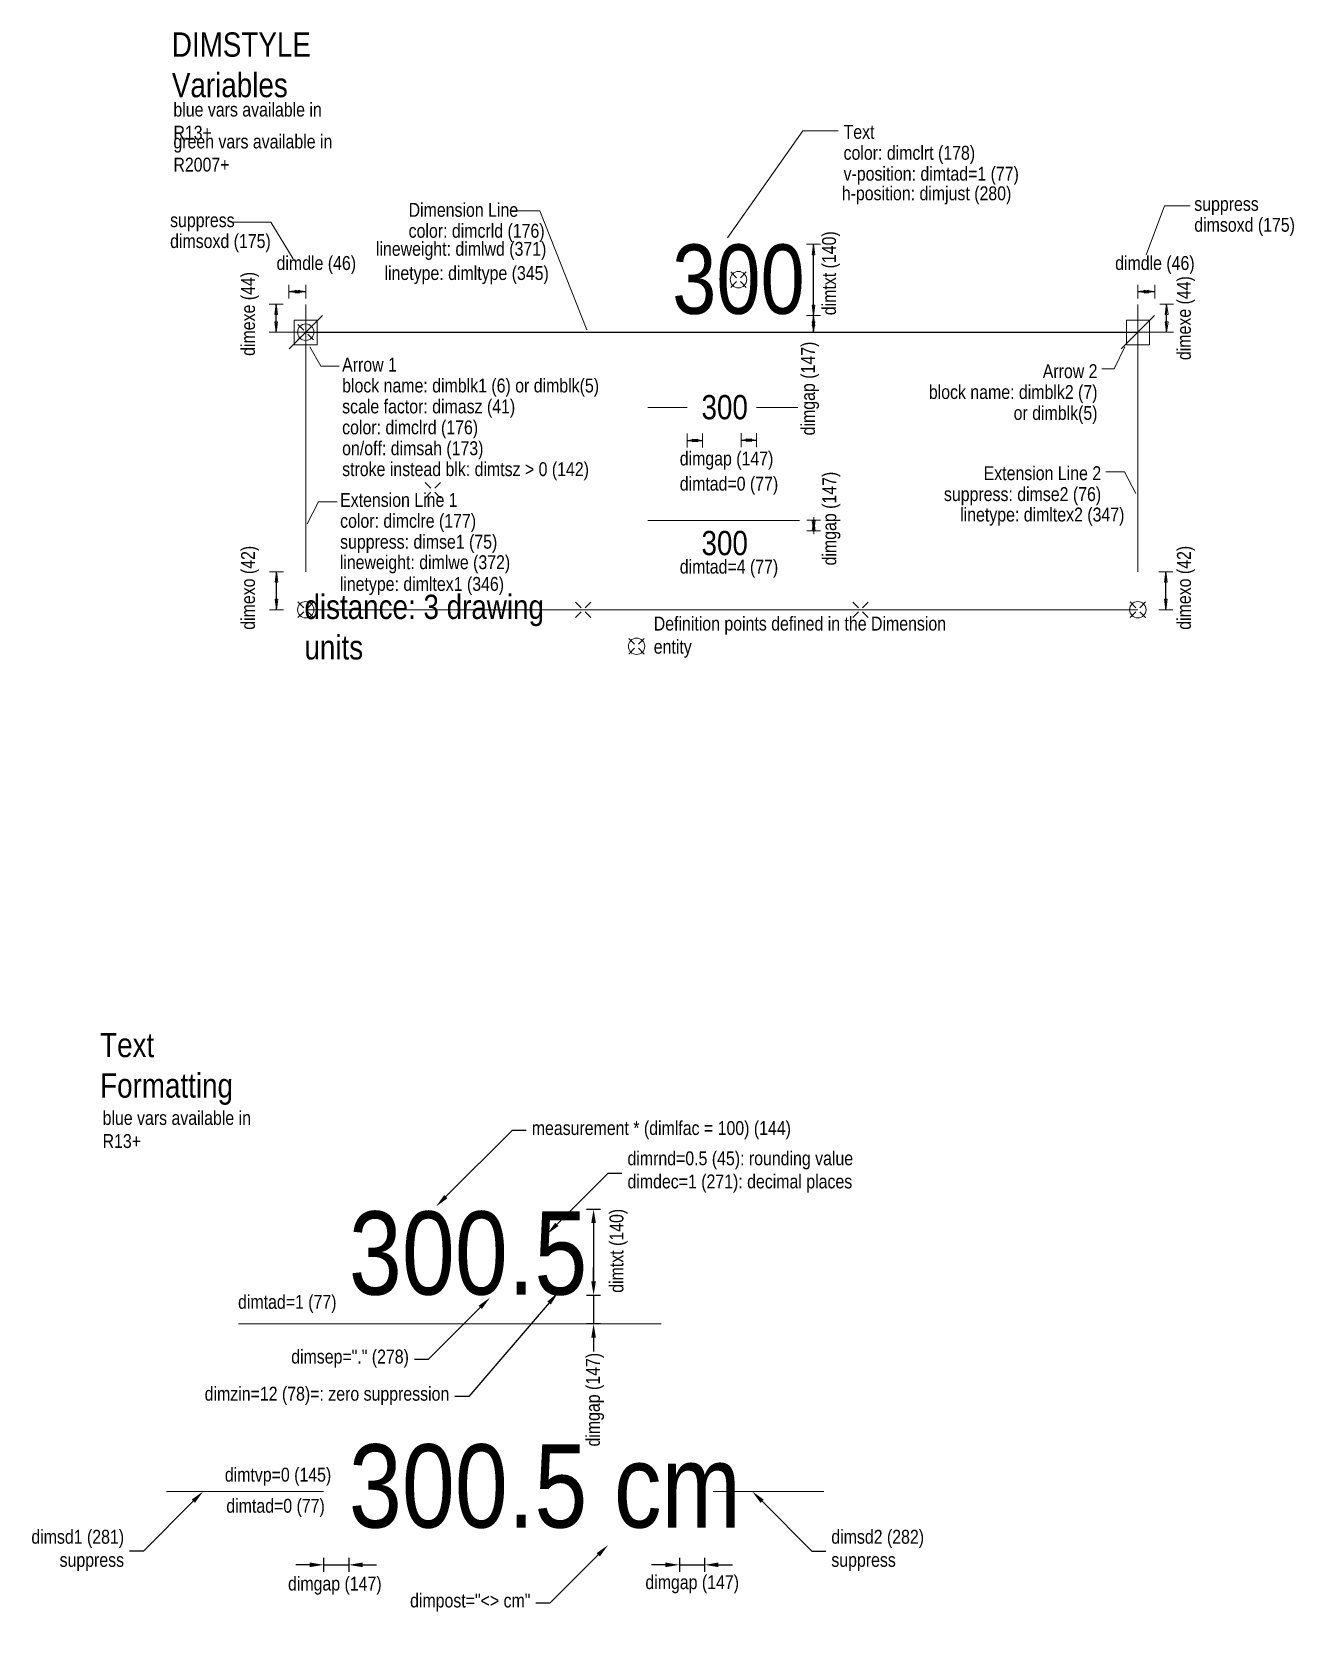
# Model space of a CAD drawing. Header units: metres. Extents: x -2574 to 4, y -3316 to 2.
# Drawn here: x -0.99 to 3.56, y -3.69 to 2.08 of the extents above; entities that cross this region are included whole.
import ezdxf
from ezdxf import colors
from ezdxf.entities.mleader import LeaderData, LeaderLine
from ezdxf.math import Vec2, Vec3

# ---------------------------------------------------------------- set-up
doc = ezdxf.new("R2010")
doc.units = ezdxf.units.M
doc.header["$PDMODE"] = 65
doc.linetypes.add('AUSGEZOGEN', pattern=[0])
doc.layers.add('DimStyle variables R12', color=7, linetype='AUSGEZOGEN')
doc.styles.add('Open Sans Condensed Light', font='OpenSansCondensed-Light.ttf')
doc.dimstyles.new('DIMSTYLE_2', dxfattribs={"dimtxt": 0.125, "dimasz": 0.05, "dimexe": 0, "dimexo": 1e-06, "dimgap": 0.0625, "dimtad": 2, "dimdec": 0, "dimlfac": 100, "dimrnd": 0.5, "dimzin": 12, "dimdsep": 46, "dimtxsty": 'Open Sans Condensed Light', "dimblk1": 'ALL_ML_PFEIL', "dimblk2": 'ALL_ML_PFEIL', "dimsah": 1, "dimcen": 0, "dimse1": 1, "dimse2": 1, "dimclrd": 7, "dimclre": 7, "dimclrt": 7, "dimadec": 0, "dimazin": 0, "dimtfac": 1, "dimtdec": 0, "dimtix": 1, "dimtmove": 2, "dimatfit": 3, "dimfxl": 0, "dimtvp": 1.2, "dimtzin": 0, "dimlwd": 0, "dimlwe": 13, "dimarcsym": 0})
doc.dimstyles.new('DIMSTYLE_3', dxfattribs={"dimtxt": 0.125, "dimasz": 0.05, "dimexe": 0, "dimexo": 1e-06, "dimgap": 0.0625, "dimtad": 2, "dimdec": 0, "dimlfac": 100, "dimrnd": 0.5, "dimzin": 12, "dimdsep": 46, "dimtxsty": 'Open Sans Condensed Light', "dimblk1": 'ALL_ML_PFEIL', "dimblk2": 'ALL_ML_PFEIL', "dimsah": 1, "dimcen": 0, "dimse1": 1, "dimse2": 1, "dimclrd": 7, "dimclre": 7, "dimclrt": 7, "dimadec": 0, "dimazin": 0, "dimtfac": 1, "dimtdec": 0, "dimtix": 1, "dimtmove": 2, "dimatfit": 3, "dimfxl": 0, "dimtvp": 1.2, "dimtzin": 0, "dimlwd": 0, "dimlwe": 13, "dimarcsym": 0})
doc.dimstyles.new('DIMSTYLE_4', dxfattribs={"dimtxt": 0.125, "dimasz": 0.05, "dimexe": 0, "dimexo": 1e-06, "dimgap": 0.0625, "dimtad": 2, "dimdec": 1, "dimlfac": 100, "dimrnd": 0.5, "dimzin": 12, "dimdsep": 46, "dimtxsty": 'Open Sans Condensed Light', "dimblk1": 'ALL_ML_PFEIL', "dimblk2": 'ALL_ML_PFEIL', "dimsah": 1, "dimcen": 0, "dimse1": 1, "dimse2": 1, "dimclrd": 7, "dimclre": 7, "dimclrt": 7, "dimadec": 0, "dimazin": 0, "dimtfac": 1, "dimtdec": 0, "dimtix": 1, "dimtmove": 2, "dimatfit": 3, "dimfxl": 0, "dimtvp": 1.2, "dimtzin": 0, "dimlwd": 0, "dimlwe": 13, "dimarcsym": 0})
doc.dimstyles.new('DIMSTYLE_5', dxfattribs={"dimtxt": 0.125, "dimasz": 0.05, "dimexe": 0, "dimexo": 1e-06, "dimgap": 0.0625, "dimtad": 2, "dimdec": 1, "dimlfac": 100, "dimrnd": 0.5, "dimzin": 12, "dimdsep": 46, "dimtxsty": 'Open Sans Condensed Light', "dimblk1": 'ALL_ML_PFEIL', "dimblk2": 'ALL_ML_PFEIL', "dimsah": 1, "dimcen": 0, "dimse1": 1, "dimse2": 1, "dimclrd": 7, "dimclre": 7, "dimclrt": 7, "dimadec": 0, "dimazin": 0, "dimtfac": 1, "dimtdec": 0, "dimtix": 1, "dimtmove": 2, "dimatfit": 3, "dimfxl": 0, "dimtvp": 1.2, "dimtzin": 0, "dimlwd": 0, "dimlwe": 13, "dimarcsym": 0})
doc.dimstyles.new('DIMSTYLE_6', dxfattribs={"dimtxt": 0.25, "dimasz": 0.2, "dimexe": 0, "dimexo": 1e-06, "dimgap": 0.125, "dimtad": 2, "dimdec": 0, "dimlfac": 100, "dimrnd": 0.5, "dimzin": 12, "dimdsep": 46, "dimtxsty": 'Open Sans Condensed Light', "dimblk1": 'ALL_ML_STRICH', "dimblk2": 'ALL_ML_STRICH', "dimsah": 1, "dimcen": 0, "dimse1": 1, "dimse2": 1, "dimclrd": 7, "dimclre": 7, "dimclrt": 7, "dimadec": 0, "dimazin": 0, "dimtfac": 1, "dimtdec": 0, "dimtix": 1, "dimtmove": 2, "dimatfit": 3, "dimfxl": 0, "dimtzin": 0, "dimlwd": 0, "dimlwe": 13, "dimarcsym": 0})
doc.dimstyles.new('ezdxf', dxfattribs={"dimtxt": 0.05, "dimasz": 0.05, "dimexe": 0.025, "dimexo": 0.0625, "dimgap": 0.03, "dimtad": 1, "dimtoh": 1, "dimdec": 4, "dimzin": 0, "dimdsep": 46, "dimtxsty": 'Open Sans Condensed Light', "dimcen": 0.09, "dimadec": 0, "dimazin": 0, "dimtfac": 1, "dimtdec": 4, "dimtmove": 2, "dimatfit": 3, "dimfxl": 0.025, "dimfxlon": 1, "dimtolj": 1, "dimtzin": 0, "dimarcsym": 0})

# ---------------------------------------------------------------- blocks, each defined once
blk = doc.blocks.new('ALL_ML_PFEIL')
at = {"color": 0, "linetype": 'ByBlock', "lineweight": -2}
for p, q in [((-1, 0), (0, 0)), ((0, 0), (-0.75, 0.1)), ((-0.75, -0.1), (-0.75, 0.1)), ((0, 0), (-0.75, -0.1)), ((0, -0.5), (0, 0.5))]:
    blk.add_line(p, q, dxfattribs=at)
blk = doc.blocks.new('*D8')
at = {"layer": 'DEFPOINTS', "color": 7, "linetype": 'AUSGEZOGEN', "lineweight": 13, "transparency": 33554687}
for p in [(-0.0615, 1.1461), (-0.0615, 1.0107), (0, 1)]:
    blk.add_point(p, dxfattribs=at)
at = {"layer": 'DimStyle variables R12', "color": 7, "linetype": 'AUSGEZOGEN', "lineweight": -2, "transparency": 33554687}
blk.add_line((-0.0615, 1.1461), (0, 1.1461), dxfattribs=at)
at = {"layer": 'DimStyle variables R12', "color": 7, "linetype": 'AUSGEZOGEN', "lineweight": 13, "transparency": 33554687, "xscale": 0.05, "yscale": 0.05, "zscale": 0.05, "rotation": 180}
blk.add_blockref('ALL_ML_PFEIL', (-0.0615, 1.1461), dxfattribs=at)
at = {"layer": 'DimStyle variables R12', "color": 7, "linetype": 'AUSGEZOGEN', "lineweight": 13, "transparency": 33554687, "xscale": 0.05, "yscale": 0.05, "zscale": 0.05}
blk.add_blockref('ALL_ML_PFEIL', (0, 1.1461), dxfattribs=at)
blk = doc.blocks.new('*D9')
at = {"layer": 'DEFPOINTS', "color": 7, "linetype": 'AUSGEZOGEN', "lineweight": 13, "transparency": 33554687}
for p in [(3, 1.1461), (3, 1), (3.0613, 0.9718)]:
    blk.add_point(p, dxfattribs=at)
at = {"layer": 'DimStyle variables R12', "color": 7, "linetype": 'AUSGEZOGEN', "lineweight": -2, "transparency": 33554687}
blk.add_line((3, 1.1461), (3.0613, 1.1461), dxfattribs=at)
at = {"layer": 'DimStyle variables R12', "color": 7, "linetype": 'AUSGEZOGEN', "lineweight": 13, "transparency": 33554687, "xscale": 0.05, "yscale": 0.05, "zscale": 0.05, "rotation": 180}
blk.add_blockref('ALL_ML_PFEIL', (3, 1.1461), dxfattribs=at)
at = {"layer": 'DimStyle variables R12', "color": 7, "linetype": 'AUSGEZOGEN', "lineweight": 13, "transparency": 33554687, "xscale": 0.05, "yscale": 0.05, "zscale": 0.05}
blk.add_blockref('ALL_ML_PFEIL', (3.0613, 1.1461), dxfattribs=at)
blk = doc.blocks.new('*D10')
at = {"layer": 'DEFPOINTS', "color": 7, "linetype": 'AUSGEZOGEN', "lineweight": 13, "transparency": 33554687}
for p in [(0, 0.1364), (-0.1053, 0), (0, 0)]:
    blk.add_point(p, dxfattribs=at)
at = {"layer": 'DimStyle variables R12', "color": 7, "linetype": 'AUSGEZOGEN', "lineweight": -2, "transparency": 33554687}
blk.add_line((-0.1053, 0), (-0.1053, 0.1364), dxfattribs=at)
at = {"layer": 'DimStyle variables R12', "color": 7, "linetype": 'AUSGEZOGEN', "lineweight": 13, "transparency": 33554687, "xscale": 0.05, "yscale": 0.05, "zscale": 0.05}
for p, rotation in [((-0.1053, 0.1364), 90), ((-0.1053, 0), 270)]:
    blk.add_blockref('ALL_ML_PFEIL', p, dxfattribs=dict(at, rotation=rotation))
blk = doc.blocks.new('*D11')
at = {"layer": 'DEFPOINTS', "color": 7, "linetype": 'AUSGEZOGEN', "lineweight": 13, "transparency": 33554687}
for p in [(0.0038, 1.101), (-0.1069, 1), (0, 1)]:
    blk.add_point(p, dxfattribs=at)
at = {"layer": 'DimStyle variables R12', "color": 7, "linetype": 'AUSGEZOGEN', "lineweight": -2, "transparency": 33554687}
blk.add_line((-0.1069, 1), (-0.1069, 1.101), dxfattribs=at)
at = {"layer": 'DimStyle variables R12', "color": 7, "linetype": 'AUSGEZOGEN', "lineweight": 13, "transparency": 33554687, "xscale": 0.05, "yscale": 0.05, "zscale": 0.05}
for p, rotation in [((-0.1069, 1.101), 90), ((-0.1069, 1), 270)]:
    blk.add_blockref('ALL_ML_PFEIL', p, dxfattribs=dict(at, rotation=rotation))
blk = doc.blocks.new('*D12')
at = {"layer": 'DEFPOINTS', "color": 7, "linetype": 'AUSGEZOGEN', "lineweight": 13, "transparency": 33554687}
for p in [(1.3756, 0.7291), (1.4309, 0.7335), (1.3756, 0.6101)]:
    blk.add_point(p, dxfattribs=at)
at = {"layer": 'DimStyle variables R12', "color": 7, "linetype": 'AUSGEZOGEN', "lineweight": -2, "transparency": 33554687}
blk.add_line((1.3756, 0.6101), (1.4309, 0.6101), dxfattribs=at)
at = {"layer": 'DimStyle variables R12', "color": 7, "linetype": 'AUSGEZOGEN', "lineweight": 13, "transparency": 33554687, "xscale": 0.05, "yscale": 0.05, "zscale": 0.05, "rotation": 180}
blk.add_blockref('ALL_ML_PFEIL', (1.3756, 0.6101), dxfattribs=at)
at = {"layer": 'DimStyle variables R12', "color": 7, "linetype": 'AUSGEZOGEN', "lineweight": 13, "transparency": 33554687, "xscale": 0.05, "yscale": 0.05, "zscale": 0.05}
blk.add_blockref('ALL_ML_PFEIL', (1.4309, 0.6101), dxfattribs=at)
blk = doc.blocks.new('*D13')
at = {"layer": 'DEFPOINTS', "color": 7, "linetype": 'AUSGEZOGEN', "lineweight": 13, "transparency": 33554687}
for p in [(1.5699, 0.7282), (1.6257, 0.7291), (1.5699, 0.611)]:
    blk.add_point(p, dxfattribs=at)
at = {"layer": 'DimStyle variables R12', "color": 7, "linetype": 'AUSGEZOGEN', "lineweight": -2, "transparency": 33554687}
blk.add_line((1.5699, 0.611), (1.6257, 0.611), dxfattribs=at)
at = {"layer": 'DimStyle variables R12', "color": 7, "linetype": 'AUSGEZOGEN', "lineweight": 13, "transparency": 33554687, "xscale": 0.05, "yscale": 0.05, "zscale": 0.05, "rotation": 180}
blk.add_blockref('ALL_ML_PFEIL', (1.5699, 0.611), dxfattribs=at)
at = {"layer": 'DimStyle variables R12', "color": 7, "linetype": 'AUSGEZOGEN', "lineweight": 13, "transparency": 33554687, "xscale": 0.05, "yscale": 0.05, "zscale": 0.05}
blk.add_blockref('ALL_ML_PFEIL', (1.6257, 0.611), dxfattribs=at)
blk = doc.blocks.new('*D14')
at = {"layer": 'DEFPOINTS', "color": 7, "linetype": 'AUSGEZOGEN', "lineweight": 13, "transparency": 33554687}
for p in [(3.026, 0.1364), (3.026, 0), (3.1007, 0)]:
    blk.add_point(p, dxfattribs=at)
at = {"layer": 'DimStyle variables R12', "color": 7, "linetype": 'AUSGEZOGEN', "lineweight": -2, "transparency": 33554687}
blk.add_line((3.1007, 0), (3.1007, 0.1364), dxfattribs=at)
at = {"layer": 'DimStyle variables R12', "color": 7, "linetype": 'AUSGEZOGEN', "lineweight": 13, "transparency": 33554687, "xscale": 0.05, "yscale": 0.05, "zscale": 0.05}
for p, rotation in [((3.1007, 0.1364), 90), ((3.1007, 0), 270)]:
    blk.add_blockref('ALL_ML_PFEIL', p, dxfattribs=dict(at, rotation=rotation))
blk = doc.blocks.new('*D15')
at = {"layer": 'DEFPOINTS', "color": 7, "linetype": 'AUSGEZOGEN', "lineweight": 13, "transparency": 33554687}
for p in [(3.0268, 1.1011), (3.026, 1), (3.1039, 1)]:
    blk.add_point(p, dxfattribs=at)
at = {"layer": 'DimStyle variables R12', "color": 7, "linetype": 'AUSGEZOGEN', "lineweight": -2, "transparency": 33554687}
blk.add_line((3.1039, 1), (3.1039, 1.1011), dxfattribs=at)
at = {"layer": 'DimStyle variables R12', "color": 7, "linetype": 'AUSGEZOGEN', "lineweight": 13, "transparency": 33554687, "xscale": 0.05, "yscale": 0.05, "zscale": 0.05}
for p, rotation in [((3.1039, 1.1011), 90), ((3.1039, 1), 270)]:
    blk.add_blockref('ALL_ML_PFEIL', p, dxfattribs=dict(at, rotation=rotation))
blk = doc.blocks.new('ALL_ML_STRICH')
at = {"color": 0, "linetype": 'ByBlock', "lineweight": -2}
for p, q in [((-0.3, -0.3), (0.3, 0.3)), ((0, -0.5), (0, 0.5)), ((-1, 0), (0.5, 0))]:
    blk.add_line(p, q, dxfattribs=at)
blk = doc.blocks.new('*D19')
at = {"layer": 'DEFPOINTS', "color": 7, "linetype": 'AUSGEZOGEN', "lineweight": 13, "transparency": 33554687}
for p in [(0, 1), (0, 0), (3, 0)]:
    blk.add_point(p, dxfattribs=at)
at = {"layer": 'DimStyle variables R12', "color": 7, "linetype": 'AUSGEZOGEN', "lineweight": -2, "transparency": 33554687}
blk.add_line((0, 1), (3, 1), dxfattribs=at)
at = {"layer": 'DimStyle variables R12', "color": 7, "linetype": 'AUSGEZOGEN', "lineweight": 13, "transparency": 33554687, "xscale": 0.2, "yscale": 0.2, "zscale": 0.2, "rotation": 180}
blk.add_blockref('ALL_ML_STRICH', (0, 1), dxfattribs=at)
at = {"layer": 'DimStyle variables R12', "color": 7, "linetype": 'AUSGEZOGEN', "lineweight": 13, "transparency": 33554687, "xscale": 0.2, "yscale": 0.2, "zscale": 0.2}
blk.add_blockref('ALL_ML_STRICH', (3, 1), dxfattribs=at)
at = {"layer": 'DimStyle variables R12', "color": 7, "linetype": 'AUSGEZOGEN', "lineweight": 13, "transparency": 33554687, "insert": (1.5601, 1.1893), "char_height": 0.25, "width": 0.75, "attachment_point": 5, "style": 'Open Sans Condensed Light'}
blk.add_mtext('\\A1;{300}', dxfattribs=at)
blk = doc.blocks.new('*D21')
at = {"layer": 'DEFPOINTS', "color": 7, "linetype": 'AUSGEZOGEN', "lineweight": 13, "transparency": 33554687}
for p in [(1.7953, 1.0601), (1.8299, 1), (1.8304, 1)]:
    blk.add_point(p, dxfattribs=at)
at = {"layer": 'DimStyle variables R12', "color": 7, "linetype": 'AUSGEZOGEN', "lineweight": -2, "transparency": 33554687}
blk.add_line((1.8304, 1), (1.8304, 1.0601), dxfattribs=at)
at = {"layer": 'DimStyle variables R12', "color": 7, "linetype": 'AUSGEZOGEN', "lineweight": 13, "transparency": 33554687, "xscale": 0.05, "yscale": 0.05, "zscale": 0.05}
for p, rotation in [((1.8304, 1.0601), 90), ((1.8304, 1), 270)]:
    blk.add_blockref('ALL_ML_PFEIL', p, dxfattribs=dict(at, rotation=rotation))
blk = doc.blocks.new('*D22')
at = {"layer": 'DEFPOINTS', "color": 7, "linetype": 'AUSGEZOGEN', "lineweight": 13, "transparency": 33554687}
for p in [(1.7953, 1.3168), (1.7953, 1.0601), (1.8304, 1.0601)]:
    blk.add_point(p, dxfattribs=at)
at = {"layer": 'DimStyle variables R12', "color": 7, "linetype": 'AUSGEZOGEN', "lineweight": -2, "transparency": 33554687}
blk.add_line((1.8304, 1.0601), (1.8304, 1.3168), dxfattribs=at)
at = {"layer": 'DimStyle variables R12', "color": 7, "linetype": 'AUSGEZOGEN', "lineweight": 13, "transparency": 33554687, "xscale": 0.05, "yscale": 0.05, "zscale": 0.05}
for p, rotation in [((1.8304, 1.3168), 90), ((1.8304, 1.0601), 270)]:
    blk.add_blockref('ALL_ML_PFEIL', p, dxfattribs=dict(at, rotation=rotation))
blk = doc.blocks.new('*D23')
at = {"layer": 'DEFPOINTS', "color": 7, "linetype": 'AUSGEZOGEN', "lineweight": 13, "transparency": 33554687}
for p in [(1.7805, 0.3221), (1.7301, 0.2838), (1.8313, 0.2838)]:
    blk.add_point(p, dxfattribs=at)
at = {"layer": 'DimStyle variables R12', "color": 7, "linetype": 'AUSGEZOGEN', "lineweight": -2, "transparency": 33554687}
blk.add_line((1.8313, 0.2838), (1.8313, 0.3221), dxfattribs=at)
at = {"layer": 'DimStyle variables R12', "color": 7, "linetype": 'AUSGEZOGEN', "lineweight": 13, "transparency": 33554687, "xscale": 0.05, "yscale": 0.05, "zscale": 0.05}
for p, rotation in [((1.8313, 0.2838), 270), ((1.8313, 0.3221), 90)]:
    blk.add_blockref('ALL_ML_PFEIL', p, dxfattribs=dict(at, rotation=rotation))
blk = doc.blocks.new('*D33')
at = {"color": 0, "lineweight": -2}
for p, q in [((0.0142, -3.4415), (-0.0358, -3.4415)), ((0.0642, -3.4165), (0.0642, -3.4665)), ((0.0642, -3.4415), (0.1554, -3.4415)), ((0.1554, -3.4165), (0.1554, -3.4665)), ((0.2054, -3.4415), (0.2554, -3.4415))]:
    blk.add_line(p, q, dxfattribs=at)
at = {"color": 0}
for points in [[(0.0142, -3.4498), (0.0142, -3.4331), (0.0642, -3.4415)], [(0.2054, -3.4331), (0.2054, -3.4498), (0.1554, -3.4415)]]:
    blk.add_solid(points, dxfattribs=at)
at = {"layer": 'DEFPOINTS', "color": 0}
for p in [(0.0642, -3.177), (0.1554, -3.3115), (0.1554, -3.4415)]:
    blk.add_point(p, dxfattribs=at)
at = {"color": 0, "insert": (0.1048, -3.5165), "char_height": 0.05, "attachment_point": 5, "style": 'Open Sans Condensed Light'}
blk.add_mtext('\\A1;dimgap (147)', dxfattribs=at)
blk = doc.blocks.new('*D34')
at = {"color": 0, "lineweight": -2}
for p, q in [((1.297, -3.4415), (1.247, -3.4415)), ((1.347, -3.4165), (1.347, -3.4665)), ((1.347, -3.4415), (1.4381, -3.4415)), ((1.4381, -3.4165), (1.4381, -3.4665)), ((1.4881, -3.4415), (1.5381, -3.4415))]:
    blk.add_line(p, q, dxfattribs=at)
at = {"color": 0}
for points in [[(1.297, -3.4498), (1.297, -3.4331), (1.347, -3.4415)], [(1.4881, -3.4331), (1.4881, -3.4498), (1.4381, -3.4415)]]:
    blk.add_solid(points, dxfattribs=at)
at = {"layer": 'DEFPOINTS', "color": 0}
for p in [(1.347, -3.177), (1.4381, -3.3115), (1.4381, -3.4415)]:
    blk.add_point(p, dxfattribs=at)
at = {"color": 0, "insert": (1.3933, -3.5115), "char_height": 0.05, "attachment_point": 5, "style": 'Open Sans Condensed Light'}
blk.add_mtext('\\A1;dimgap (147)', dxfattribs=at)
blk = doc.blocks.new('*D39')
at = {"color": 0, "lineweight": -2}
for p, q in [((1.0128, -2.16), (1.0628, -2.16)), ((1.0378, -2.21), (1.0378, -2.42)), ((1.0128, -2.47), (1.0628, -2.47))]:
    blk.add_line(p, q, dxfattribs=at)
at = {"color": 0}
for points in [[(1.0462, -2.21), (1.0295, -2.21), (1.0378, -2.16)], [(1.0295, -2.42), (1.0462, -2.42), (1.0378, -2.47)]]:
    blk.add_solid(points, dxfattribs=at)
at = {"layer": 'DEFPOINTS', "color": 0}
for p in [(0.87, -2.16), (0.87, -2.47), (1.0378, -2.47)]:
    blk.add_point(p, dxfattribs=at)
at = {"color": 0, "insert": (1.1278, -2.31), "char_height": 0.05, "attachment_point": 5, "rotation": 90, "style": 'Open Sans Condensed Light'}
blk.add_mtext('\\A1;dimtxt (140)', dxfattribs=at)
blk = doc.blocks.new('*D40')
at = {"color": 0, "lineweight": -2}
for p, q in [((1.0378, -2.42), (1.0378, -2.37)), ((1.0128, -2.47), (1.0628, -2.47)), ((1.0378, -2.47), (1.0378, -2.573)), ((1.0628, -2.573), (1.0128, -2.573)), ((1.0378, -2.623), (1.0378, -2.673))]:
    blk.add_line(p, q, dxfattribs=at)
at = {"color": 0}
for points in [[(1.0295, -2.42), (1.0462, -2.42), (1.0378, -2.47)], [(1.0462, -2.623), (1.0295, -2.623), (1.0378, -2.573)]]:
    blk.add_solid(points, dxfattribs=at)
at = {"layer": 'DEFPOINTS', "color": 0}
for p in [(0.87, -2.47), (1.0378, -2.573), (1.2814, -2.573)]:
    blk.add_point(p, dxfattribs=at)
at = {"color": 0, "insert": (1.0429, -2.8465), "char_height": 0.05, "attachment_point": 5, "rotation": 90, "style": 'Open Sans Condensed Light'}
blk.add_mtext('\\A1;dimgap (147)', dxfattribs=at)
blk = doc.blocks.new('MarkBlue_')
at = {"layer": 'DimStyle variables R12', "color": 5, "linetype": 'AUSGEZOGEN', "lineweight": 13, "transparency": 33554687}
for p, q in [((-0.0071, 1.0071), (-0.028, 1.028)), ((-0.0071, 0.9929), (-0.028, 0.972)), ((0.0071, 1.0071), (0.028, 1.028)), ((0.0071, 0.9929), (0.028, 0.972))]:
    blk.add_line(p, q, dxfattribs=at)
blk = doc.blocks.new('Defpoint')
at = {"layer": 'DimStyle variables R12', "color": 5, "linetype": 'AUSGEZOGEN', "lineweight": 13, "transparency": 33554687}
for p, q in [((-0.0071, 0.0071), (-0.028, 0.028)), ((0.0071, 0.0071), (0.028, 0.028)), ((-0.0071, -0.0071), (-0.028, -0.028)), ((0.0071, -0.0071), (0.028, -0.028))]:
    blk.add_line(p, q, dxfattribs=at)
blk.add_circle((0, 0), 0.0296, dxfattribs=at)
blk = doc.blocks.new('Mark')
at = {"layer": 'DimStyle variables R12', "color": 5, "linetype": 'AUSGEZOGEN', "lineweight": 13, "transparency": 33554687}
for p, q in [((-0.0071, 0.0071), (-0.028, 0.028)), ((0.0071, 0.0071), (0.028, 0.028)), ((-0.0071, -0.0071), (-0.028, -0.028)), ((0.0071, -0.0071), (0.028, -0.028))]:
    blk.add_line(p, q, dxfattribs=at)

msp = doc.modelspace()

# ---------------------------------------------------------------- linework, layer by layer
at = {"layer": 'DimStyle variables R12', "color": 7, "linetype": 'AUSGEZOGEN', "lineweight": 13, "transparency": 33554687}
for p, q in [((1.79176, 1.72543), (1.52063, 1.33962)), ((1.91966, 1.72543), (1.79176, 1.72543)), ((3.09602, 1.45531), (3.02978, 1.27839)), ((3.18848, 1.45531), (3.09602, 1.45531)), ((-0.26582, 1.39678), (-0.12635, 1.39678)), ((-0.12635, 1.39678), (-0.04522, 1.26397)), ((0.73578, 1.43772), (0.84378, 1.43772)), ((0.84378, 1.43772), (1.01346, 1.0083)), ((0, 0.13642), (0, 1)), ((3, 0.13642), (3, 1)), ((0.05391, 0.87761), (0.01522, 0.94753)), ((2.91469, 0.86853), (2.95338, 0.94753)), ((0.12036, 0.87761), (0.05391, 0.87761)), ((2.86991, 0.86853), (2.91469, 0.86853)), ((1.37565, 0.72911), (1.23326, 0.72911)), ((1.6257, 0.72911), (1.77417, 0.72911)), ((2.88435, 0.4966), (2.95152, 0.4966)), ((2.95152, 0.4966), (2.99286, 0.41823)), ((0.04601, 0.38824), (0.00466, 0.30988)), ((0.11318, 0.38824), (0.04601, 0.38824)), ((1.78048, 0.32207), (1.23326, 0.32207)), ((0, 0), (3, 0)), ((-0.24233, -2.57303), (1.28141, -2.57303)), ((-0.50241, -3.17701), (0.0642, -3.17701)), ((1.46878, -3.17701), (1.86752, -3.17701))]:
    msp.add_line(p, q, dxfattribs=at)
at = {"layer": 'DimStyle variables R12', "color": 1, "linetype": 'AUSGEZOGEN', "lineweight": 13, "transparency": 33554687}
for p, q in [((-0.04132, 0.95491), (-0.04132, 1.0428)), ((-0.04132, 1.0428), (0.04151, 1.0428)), ((0.04151, 1.0428), (0.04151, 0.95491)), ((2.95868, 0.95491), (2.95868, 1.0428)), ((2.95868, 1.0428), (3.04151, 1.0428)), ((3.04151, 1.0428), (3.04151, 0.95491)), ((0.04151, 0.95491), (-0.04132, 0.95491)), ((3.04151, 0.95491), (2.95868, 0.95491))]:
    msp.add_line(p, q, dxfattribs=at)

# ---------------------------------------------------------------- block references
for name, p in [('Defpoint', (1.56012, 1.18926)), ('Defpoint', (0, 1)), ('MarkBlue_', (0.45818, -0.56962)), ('Defpoint', (0, 0)), ('Mark', (1, -0.0006)), ('Mark', (2, -0.0006)), ('Defpoint', (3, 0)), ('Defpoint', (1.19275, -0.13171))]:
    msp.add_blockref(name, p)

# ---------------------------------------------------------------- texts
at = {"layer": 'DimStyle variables R12', "color": 7, "linetype": 'AUSGEZOGEN', "lineweight": 13, "transparency": 33554687, "attachment_point": 7, "style": 'Open Sans Condensed Light'}
for s, insert, char_height, width in [('\\A1;{\\fOpen Sans Condensed Light|i0|b0;\\H0.087500;\\W1.000000;\\C7;DIMSTYLE Variables}\\P', (-0.48264, 1.84552), 0.0875, 0.8166667), ('\\A1;{\\fOpen Sans Condensed Light|i0|b0;\\H0.050000;\\W1.000000;\\C7;dimdle (46)}\\P', (-0.10508, 1.20908), 0.05, 0.2933333), ('\\A1;{\\fOpen Sans Condensed Light|i0|b0;\\H0.050000;\\W1.000000;\\C7;dimdle (46)}\\P', (2.91825, 1.20908), 0.05, 0.2933333), ('\\A1;{\\fOpen Sans Condensed Light|i0|b0;\\H0.087500;\\W1.000000;\\C7;300}\\P', (1.42682, 0.68491), 0.0875, 0.1925), ('\\A1;{\\fOpen Sans Condensed Light|i0|b0;\\H0.050000;\\W1.000000;\\C7;dimgap (147)}\\P', (1.34844, 0.50483), 0.05, 0.3325), ('\\A1;{\\fOpen Sans Condensed Light|i0|b0;\\H0.050000;\\W1.000000;\\C7;dimtad=0 (77)}\\P', (1.34844, 0.41419), 0.05, 0.3508333), ('\\A1;{\\fOpen Sans Condensed Light|i0|b0;\\H0.087500;\\W1.000000;\\C7;300}\\P', (1.42682, 0.19523), 0.0875, 0.1925), ('\\A1;{\\fOpen Sans Condensed Light|i0|b0;\\H0.050000;\\W1.000000;\\C7;dimtad=4 (77)}\\P', (1.34844, 0.11513), 0.05, 0.3508333), ('\\A1;{\\fOpen Sans Condensed Light|i0|b0;\\H0.087500;\\W1.000000;\\C7;distance: 3 drawing units}\\P', (-0.00467, -0.18047), 0.0875, 1.028125), ('\\A1;{\\fOpen Sans Condensed Light|i0|b0;\\H0.050000;\\W1.000000;\\C7;Definition points defined in the Dimension entity}\\P', (1.25472, -0.1734), 0.05, 1.125), ('\\A1;{\\fOpen Sans Condensed Light|i0|b0;\\H0.087500;\\W1.000000;\\C7;Text Formatting}\\P', (-0.74126, -1.78445), 0.0875, 0.6489583), ('\\A1;{\\fOpen Sans Condensed Light|i0|b0;\\H0.300000;\\W1.000000;\\C7;300.5}\\P', (0.15537, -2.47216), 0.3, 0.915), ('\\A1;{\\fOpen Sans Condensed Light|i0|b0;\\H0.050000;\\W1.000000;\\C7;dimtad=1 (77)}\\P', (-0.24408, -2.53401), 0.05, 0.3508333), ('\\A1;{\\fOpen Sans Condensed Light|i0|b0;\\H0.300000;\\W1.000000;\\C7;300.5 cm}\\P', (0.15537, -3.31149), 0.3, 1.39), ('\\A1;{\\fOpen Sans Condensed Light|i0|b0;\\H0.050000;\\W1.000000;\\C7;dimtvp=0 (145)}\\P', (-0.29168, -3.15664), 0.05, 0.375), ('\\A1;{\\fOpen Sans Condensed Light|i0|b0;\\H0.050000;\\W1.000000;\\C7;dimtad=0 (77)}\\P', (-0.28632, -3.26872), 0.05, 0.3508333)]:
    msp.add_mtext(s, dxfattribs=dict(at, insert=insert, char_height=char_height, width=width))
at = {"layer": 'DimStyle variables R12', "color": 5, "linetype": 'AUSGEZOGEN', "lineweight": 13, "transparency": 33554687, "char_height": 0.05, "attachment_point": 7, "style": 'Open Sans Condensed Light'}
for s, insert, width in [('\\A1;{\\fOpen Sans Condensed Light|i0|b0;\\H0.050000;\\W1.000000;\\C5;blue vars available in R13+}\\P', (-0.47709, 1.69306), 0.6291667), ('\\A1;{\\fOpen Sans Condensed Light|i0|b0;\\H0.050000;\\W1.000000;\\C5;h-position: dimjust (280)}\\P', (1.93265, 1.46029), 0.5875), ('\\A1;{\\fOpen Sans Condensed Light|i0|b0;\\H0.050000;\\W1.000000;\\C5;lineweight: dimlwd (371)}\\P', (0.25311, 1.26024), 0.5933333), ('\\A1;{\\fOpen Sans Condensed Light|i0|b0;\\H0.050000;\\W1.000000;\\C5;lineweight: dimlwe (372)}\\P', (0.12271, 0.13107), 0.59), ('\\A1;{\\fOpen Sans Condensed Light|i0|b0;\\H0.050000;\\W1.000000;\\C5;blue vars available in R13+}\\P', (-0.73238, -1.94026), 0.6291667)]:
    msp.add_mtext(s, dxfattribs=dict(at, insert=insert, width=width))
at = {"layer": 'DimStyle variables R12', "color": 7, "linetype": 'AUSGEZOGEN', "lineweight": 13, "transparency": 33554687, "char_height": 0.05, "line_spacing_factor": 0.903614}
for s, insert, width, attachment_point in [('\\A1;{\\fOpen Sans Condensed Light|i0|b0;\\H0.050000;\\W1.000000;\\C7;Text}\\P{\\fOpen Sans Condensed Light|i0|b0;\\H0.050000;\\W1.000000;\\C7;color: dimclrt (178)}\\P{\\fOpen Sans Condensed Light|i0|b0;\\H0.050000;\\W1.000000;\\C7;v-position: dimtad=1 (77)}\\P', (1.93913, 1.74669), 0.753375, 1), ('\\A1;{\\fOpen Sans Condensed Light|i0|b0;\\H0.050000;\\W1.000000;\\C7;Dimension Line}\\P{\\fOpen Sans Condensed Light|i0|b0;\\H0.050000;\\W1.000000;\\C7;color: dimcrld (176)}\\P', (0.37099, 1.4657), 0.613375, 1), ('\\A1;{\\fOpen Sans Condensed Light|i0|b0;\\H0.050000;\\W1.000000;\\C7;suppress}\\P{\\fOpen Sans Condensed Light|i0|b0;\\H0.050000;\\W1.000000;\\C7;dimsoxd (175)}\\P', (3.2036, 1.48729), 0.438375, 1), ('\\A1;{\\fOpen Sans Condensed Light|i0|b0;\\H0.050000;\\W1.000000;\\C7;suppress}\\P{\\fOpen Sans Condensed Light|i0|b0;\\H0.050000;\\W1.000000;\\C7;dimsoxd (175)}\\P', (-0.48902, 1.42861), 0.438375, 1), ('\\A1;{\\fOpen Sans Condensed Light|i0|b0;\\H0.050000;\\W1.000000;\\C7;Arrow 1}\\P{\\fOpen Sans Condensed Light|i0|b0;\\H0.050000;\\W1.000000;\\C7;block name: dimblk1 (6) or dimblk(5)}\\P{\\fOpen Sans Condensed Light|i0|b0;\\H0.050000;\\W1.000000;\\C7;scale factor: dimasz (41)}\\P{\\fOpen Sans Condensed Light|i0|b0;\\H0.050000;\\W1.000000;\\C7;color: dimclrd (176)}\\P{\\fOpen Sans Condensed Light|i0|b0;\\H0.050000;\\W1.000000;\\C7;on/off: dimsah (173)}\\P{\\fOpen Sans Condensed Light|i0|b0;\\H0.050000;\\W1.000000;\\C7;stroke instead blk: dimtsz > 0 (142)}\\P', (0.13124, 0.90813), 1.138375, 1), ('\\A1;{\\fOpen Sans Condensed Light|i0|b0;\\H0.050000;\\W1.000000;\\C7;Arrow 2}\\P{\\fOpen Sans Condensed Light|i0|b0;\\H0.050000;\\W1.000000;\\C7;block name: dimblk2 (7)}\\P{\\fOpen Sans Condensed Light|i0|b0;\\H0.050000;\\W1.000000;\\C7;or dimblk(5)}\\P', (2.85455, 0.88468), 0.753375, 3), ('\\A1;{\\fOpen Sans Condensed Light|i0|b0;\\H0.050000;\\W1.000000;\\C7;Extension Line 2}\\P{\\fOpen Sans Condensed Light|i0|b0;\\H0.050000;\\W1.000000;\\C7;suppress: dimse2 (76)}\\P', (2.86772, 0.51693), 0.718375, 3), ('\\A1;{\\fOpen Sans Condensed Light|i0|b0;\\H0.050000;\\W1.000000;\\C7;Extension Line 1}\\P{\\fOpen Sans Condensed Light|i0|b0;\\H0.050000;\\W1.000000;\\C7;color: dimclre (177)}\\P{\\fOpen Sans Condensed Light|i0|b0;\\H0.050000;\\W1.000000;\\C7;suppress: dimse1 (75)}\\P', (0.12397, 0.42059), 0.683375, 1)]:
    msp.add_mtext(s, dxfattribs=dict(at, insert=insert, width=width, attachment_point=attachment_point))
at = {"layer": 'DimStyle variables R12', "color": 94, "linetype": 'AUSGEZOGEN', "lineweight": 13, "transparency": 33554687, "char_height": 0.05, "attachment_point": 7, "style": 'Open Sans Condensed Light'}
for s, insert, width in [('\\A1;{\\fOpen Sans Condensed Light|i0|b0;\\H0.050000;\\W1.000000;\\C94;green vars available in R2007+}\\P', (-0.47709, 1.57806), 0.7133333), ('\\A1;{\\fOpen Sans Condensed Light|i0|b0;\\H0.050000;\\W1.000000;\\C94;linetype: dimltype (345)}\\P', (0.28403, 1.17301), 0.5666667), ('\\A1;{\\fOpen Sans Condensed Light|i0|b0;\\H0.050000;\\W1.000000;\\C94;linetype: dimltex2 (347)}\\P', (2.35946, 0.30284), 0.565), ('\\A1;{\\fOpen Sans Condensed Light|i0|b0;\\H0.050000;\\W1.000000;\\C94;linetype: dimltex1 (346)}\\P', (0.12271, 0.05282), 0.565)]:
    msp.add_mtext(s, dxfattribs=dict(at, insert=insert, width=width))
at = {"layer": 'DimStyle variables R12', "color": 7, "linetype": 'AUSGEZOGEN', "lineweight": 13, "transparency": 33554687, "char_height": 0.05, "attachment_point": 7, "rotation": 90, "style": 'Open Sans Condensed Light'}
for s, insert, width in [('\\A1;{\\fOpen Sans Condensed Light|i0|b0;\\H0.050000;\\W1.000000;\\C7;dimtxt (140)}\\P', (1.92678, 1.06116), 0.3033333), ('\\A1;{\\fOpen Sans Condensed Light|i0|b0;\\H0.050000;\\W1.000000;\\C7;dimexe (44)}\\P', (-0.16805, 0.91463), 0.3), ('\\A1;{\\fOpen Sans Condensed Light|i0|b0;\\H0.050000;\\W1.000000;\\C7;dimexe (44)}\\P', (3.20612, 0.89937), 0.3), ('\\A1;{\\fOpen Sans Condensed Light|i0|b0;\\H0.050000;\\W1.000000;\\C7;dimgap (147)}\\P', (1.85094, 0.62831), 0.3325), ('\\A1;{\\fOpen Sans Condensed Light|i0|b0;\\H0.050000;\\W1.000000;\\C7;dimgap (147)}\\P', (1.92771, 0.15966), 0.3325), ('\\A1;{\\fOpen Sans Condensed Light|i0|b0;\\H0.050000;\\W1.000000;\\C7;dimexo (42)}\\P', (-0.16805, -0.07216), 0.3016667), ('\\A1;{\\fOpen Sans Condensed Light|i0|b0;\\H0.050000;\\W1.000000;\\C7;dimexo (42)}\\P', (3.20627, -0.07216), 0.3016667)]:
    msp.add_mtext(s, dxfattribs=dict(at, insert=insert, width=width))

# ---------------------------------------------------------------- dimensions: what is measured, and where the dimension line sits
dim = msp.add_linear_dim(base=(1.03784, -2.47), p1=(0.87, -2.16), p2=(0.87, -2.47), angle=90, text='dimtxt (140)', dimstyle='ezdxf', override={"dimtmove": 2})
dim.commit()
dim.dimension.update_dxf_attribs({"geometry": '*D39', "text_midpoint": (1.12784, -2.31), "dimtype": 160, "text_rotation": 90})
dim = msp.add_linear_dim(base=(1.03784, -2.57303), p1=(0.87, -2.47), p2=(1.28141, -2.57303), angle=90, text='dimgap (147)', dimstyle='ezdxf')
dim.commit()
dim.dimension.update_dxf_attribs({"geometry": '*D40', "text_midpoint": (1.04288, -2.84651), "dimtype": 160, "text_rotation": 90})
for base, p1, p2, override, picture, middle in [((0.15537, -3.44145), (0.0642, -3.17701), (0.15537, -3.31149), {"dimtad": 4, "dimtofl": 1}, '*D33', (0.10478, -3.51645)), ((1.43814, -3.44145), (1.34696, -3.17701), (1.43814, -3.31149), {"dimgap": 0.03, "dimtad": 4, "dimtofl": 1}, '*D34', (1.39326, -3.51145))]:
    dim = msp.add_linear_dim(base=base, p1=p1, p2=p2, text='dimgap (147)', dimstyle='ezdxf', override=override)
    dim.commit()
    dim.dimension.update_dxf_attribs({"geometry": picture, "text_midpoint": middle, "dimtype": 160})
at = {"layer": 'DimStyle variables R12', "color": 7, "linetype": 'AUSGEZOGEN', "lineweight": 13, "transparency": 33554687}
for base, p1, p2, dimstyle, picture, middle in [((3, 1), (0, 0), (3, 0), 'DIMSTYLE_6', '*D19', (1.56012, 1.18926)), ((0, 1.14612), (-0.06149, 1.01068), (0, 1), 'DIMSTYLE_2', '*D8', (-0.03075, 1.35862)), ((3.06132, 1.14612), (3, 1), (3.06132, 0.9718), 'DIMSTYLE_3', '*D9', (3.03066, 1.35862)), ((1.4309, 0.61013), (1.37565, 0.72911), (1.4309, 0.73348), 'DIMSTYLE_5', '*D12', (1.40328, 0.82263)), ((1.6257, 0.61096), (1.56988, 0.72821), (1.6257, 0.72911), 'DIMSTYLE_5', '*D13', (1.59779, 0.82346))]:
    dim = msp.add_linear_dim(base=base, p1=p1, p2=p2, dimstyle=dimstyle, override={"dimpost": '<>', "dimclrd": 7, "dimclre": 7, "dimclrt": 7, "dimlwd": 0, "dimlwe": 13}, dxfattribs=at)
    dim.commit()
    dim.dimension.update_dxf_attribs({"geometry": picture, "text_midpoint": middle, "dimtype": 160})
for base, p1, p2, dimstyle, picture, middle in [((1.83037, 1.31679), (1.79529, 1.06006), (1.79529, 1.31679), 'DIMSTYLE_5', '*D22', (1.61787, 1.18842)), ((-0.10695, 1.10101), (0, 1), (0.00375, 1.10101), 'DIMSTYLE_3', '*D11', (-0.31945, 1.05051)), ((3.10388, 1.10105), (3.02605, 1), (3.02682, 1.10105), 'DIMSTYLE_3', '*D15', (2.89138, 1.05053)), ((1.83037, 1.06006), (1.82992, 1), (1.79529, 1.06006), 'DIMSTYLE_3', '*D21', (1.61787, 1.03003)), ((1.83131, 0.32207), (1.73009, 0.28385), (1.78048, 0.32207), 'DIMSTYLE_3', '*D23', (1.61881, 0.30296)), ((-0.10532, 0.13642), (0, 0), (0, 0.13642), 'DIMSTYLE_4', '*D10', (-0.31782, 0.06821)), ((3.10069, 0.13642), (3.02605, 0), (3.02605, 0.13642), 'DIMSTYLE_5', '*D14', (2.88819, 0.06821))]:
    dim = msp.add_linear_dim(base=base, p1=p1, p2=p2, angle=90, dimstyle=dimstyle, override={"dimpost": '<>', "dimclrd": 7, "dimclre": 7, "dimclrt": 7, "dimlwd": 0, "dimlwe": 13}, dxfattribs=at)
    dim.commit()
    dim.dimension.update_dxf_attribs({"geometry": picture, "text_midpoint": middle, "dimtype": 160})

# ---------------------------------------------------------------- leaders
ml = msp.add_multileader_mtext('Standard')
ml.set_content('\\A1;measurement * (dimlfac = 100) (144)', style='Open Sans Condensed Light')
ml.set_leader_properties()
ml.build(insert=Vec2(0, 0))
ml.multileader.update_dxf_attribs({"text_left_attachment_type": 2, "text_right_attachment_type": 2, "dogleg_length": 0.05, "arrow_head_size": 0.05})
ctx = ml.context
ctx.base_point, ctx.char_height, ctx.arrow_head_size, ctx.landing_gap_size = Vec3(0.795, -1.875), 0.05, 0.05, 0.02
ctx.left_attachment, ctx.right_attachment = 2, 2
notes = []
notes.append((ctx, [(0, (1, 1, 0), (0.745, -1.875), (1, 0), 0.05, [(0, [(0.47, -2.15)], 0, [])])]))
ctx.mtext.insert = Vec3(0.815, -1.84267)
ml = msp.add_multileader_mtext('Standard')
ml.set_content('dimrnd=0.5 (45): rounding value\\P\\C5;dimdec=1 (271): decimal places', style='Open Sans Condensed Light')
ml.set_leader_properties()
ml.build(insert=Vec2(0, 0))
ml.multileader.update_dxf_attribs({"text_left_attachment_type": 2, "text_right_attachment_type": 2, "dogleg_length": 0.05, "arrow_head_size": 0.05})
ctx = ml.context
ctx.base_point, ctx.char_height, ctx.arrow_head_size, ctx.landing_gap_size = Vec3(1.14, -2.03), 0.05, 0.05, 0.02
ctx.left_attachment, ctx.right_attachment = 2, 2
notes.append((ctx, [(0, (1, 1, 0), (1.09, -2.03), (1, 0), 0.05, [(0, [(0.87, -2.25)], 0, [])])]))
ctx.mtext.insert = Vec3(1.16, -1.95167)
ml = msp.add_multileader_mtext('Standard')
ml.set_content('dimzin=12 (78)=: zero suppression', style='Open Sans Condensed Light')
ml.set_leader_properties()
ml.build(insert=Vec2(0, 0))
ml.multileader.update_dxf_attribs({"text_left_attachment_type": 2, "text_right_attachment_type": 2, "dogleg_length": 0.05, "arrow_head_size": 0.05})
ctx = ml.context
ctx.base_point, ctx.char_height, ctx.arrow_head_size, ctx.landing_gap_size = Vec3(-0.275, -2.835), 0.05, 0.05, 0.02
ctx.left_attachment, ctx.right_attachment, ctx.text_align_type = 2, 2, 2
notes.append((ctx, [(0, (1, 1, 0), (0.58751, -2.835), (-1, 0), 0.05, [(0, [(0.91, -2.46)], 0, [])])]))
ctx.mtext.insert, ctx.mtext.alignment = Vec3(0.51751, -2.79996), 3
ml = msp.add_multileader_mtext('Standard')
ml.set_content('dimsep="." (278)', style='Open Sans Condensed Light')
ml.set_leader_properties()
ml.build(insert=Vec2(0, 0))
ml.multileader.update_dxf_attribs({"text_left_attachment_type": 2, "text_right_attachment_type": 2, "dogleg_length": 0.05, "arrow_head_size": 0.05})
ctx = ml.context
ctx.base_point, ctx.char_height, ctx.arrow_head_size, ctx.landing_gap_size, ctx.plane_origin = Vec3(-0.03517, -2.70109), 0.05, 0.05, 0.02, Vec3(-0.02564, 0.00541)
ctx.left_attachment, ctx.right_attachment, ctx.text_align_type = 2, 2, 2
notes.append((ctx, [(0, (1, 1, 0), (0.44186, -2.70109), (-1, 0), 0.05, [(0, [(0.66436, -2.47859)], 0, [])])]))
ctx.mtext.insert, ctx.mtext.alignment = Vec3(0.37186, -2.66606), 3
at = {"color": 5}
ml = msp.add_multileader_mtext('Standard', dxfattribs=at)
ml.set_content('dimsd1 (281)\\Psuppress', style='Open Sans Condensed Light')
ml.set_leader_properties()
ml.build(insert=Vec2(0, 0))
ml.multileader.update_dxf_attribs({"text_left_attachment_type": 2, "text_right_attachment_type": 2, "dogleg_length": 0.05, "arrow_head_size": 0.05})
ctx = ml.context
ctx.base_point, ctx.char_height, ctx.arrow_head_size, ctx.landing_gap_size = Vec3(-0.97314, -3.39201), 0.05, 0.05, 0.02
ctx.left_attachment, ctx.right_attachment, ctx.text_align_type = 2, 2, 2
notes.append((ctx, [(0, (1, 1, 0), (-0.585, -3.39201), (-1, 0), 0.05, [(0, [(-0.37, -3.17701)], 0, [])])]))
ctx.mtext.insert, ctx.mtext.alignment = Vec3(-0.655, -3.31531), 3
ml = msp.add_multileader_mtext('Standard', dxfattribs=at)
ml.set_content('dimsd2 (282)\\Psuppress', style='Open Sans Condensed Light')
ml.set_leader_properties()
ml.build(insert=Vec2(0, 0))
ml.multileader.update_dxf_attribs({"text_left_attachment_type": 2, "text_right_attachment_type": 2, "dogleg_length": 0.05, "arrow_head_size": 0.05})
ctx = ml.context
ctx.base_point, ctx.char_height, ctx.arrow_head_size, ctx.landing_gap_size = Vec3(1.875, -3.39201), 0.05, 0.05, 0.02
ctx.left_attachment, ctx.right_attachment = 2, 2
notes.append((ctx, [(0, (1, 1, 0), (1.825, -3.39201), (1, 0), 0.05, [(0, [(1.61, -3.17701)], 0, [])])]))
ctx.mtext.insert = Vec3(1.895, -3.31531)
ml = msp.add_multileader_mtext('Standard')
ml.set_content('dimpost="<> cm"', style='Open Sans Condensed Light')
ml.set_leader_properties()
ml.build(insert=Vec2(0, 0))
ml.multileader.update_dxf_attribs({"text_left_attachment_type": 2, "text_right_attachment_type": 2, "dogleg_length": 0.05, "arrow_head_size": 0.05})
ctx = ml.context
ctx.base_point, ctx.char_height, ctx.arrow_head_size, ctx.landing_gap_size = Vec3(0.40182, -3.58), 0.05, 0.05, 0.02
ctx.left_attachment, ctx.right_attachment, ctx.text_align_type = 2, 2, 2
notes.append((ctx, [(0, (1, 1, 0), (0.88, -3.58), (-1, 0), 0.05, [(0, [(1.09, -3.37)], 0, [])])]))
ctx.mtext.insert, ctx.mtext.alignment = Vec3(0.81, -3.54496), 3
for ctx, leaders in notes:
    for number, flags, end, landing, length, lines in leaders:
        leader = LeaderData()
        leader.index, (leader.has_last_leader_line, leader.has_dogleg_vector, leader.attachment_direction) = number, flags
        leader.last_leader_point, leader.dogleg_vector, leader.dogleg_length = Vec3(end), Vec3(landing), length
        for number, points, colour, breaks in lines:
            line = LeaderLine()
            line.index, line.vertices, line.color, line.breaks = number, Vec3.list(points), colors.encode_raw_color(colour), breaks
            leader.lines.append(line)
        ctx.leaders.append(leader)

doc.saveas('drawing.dxf')
